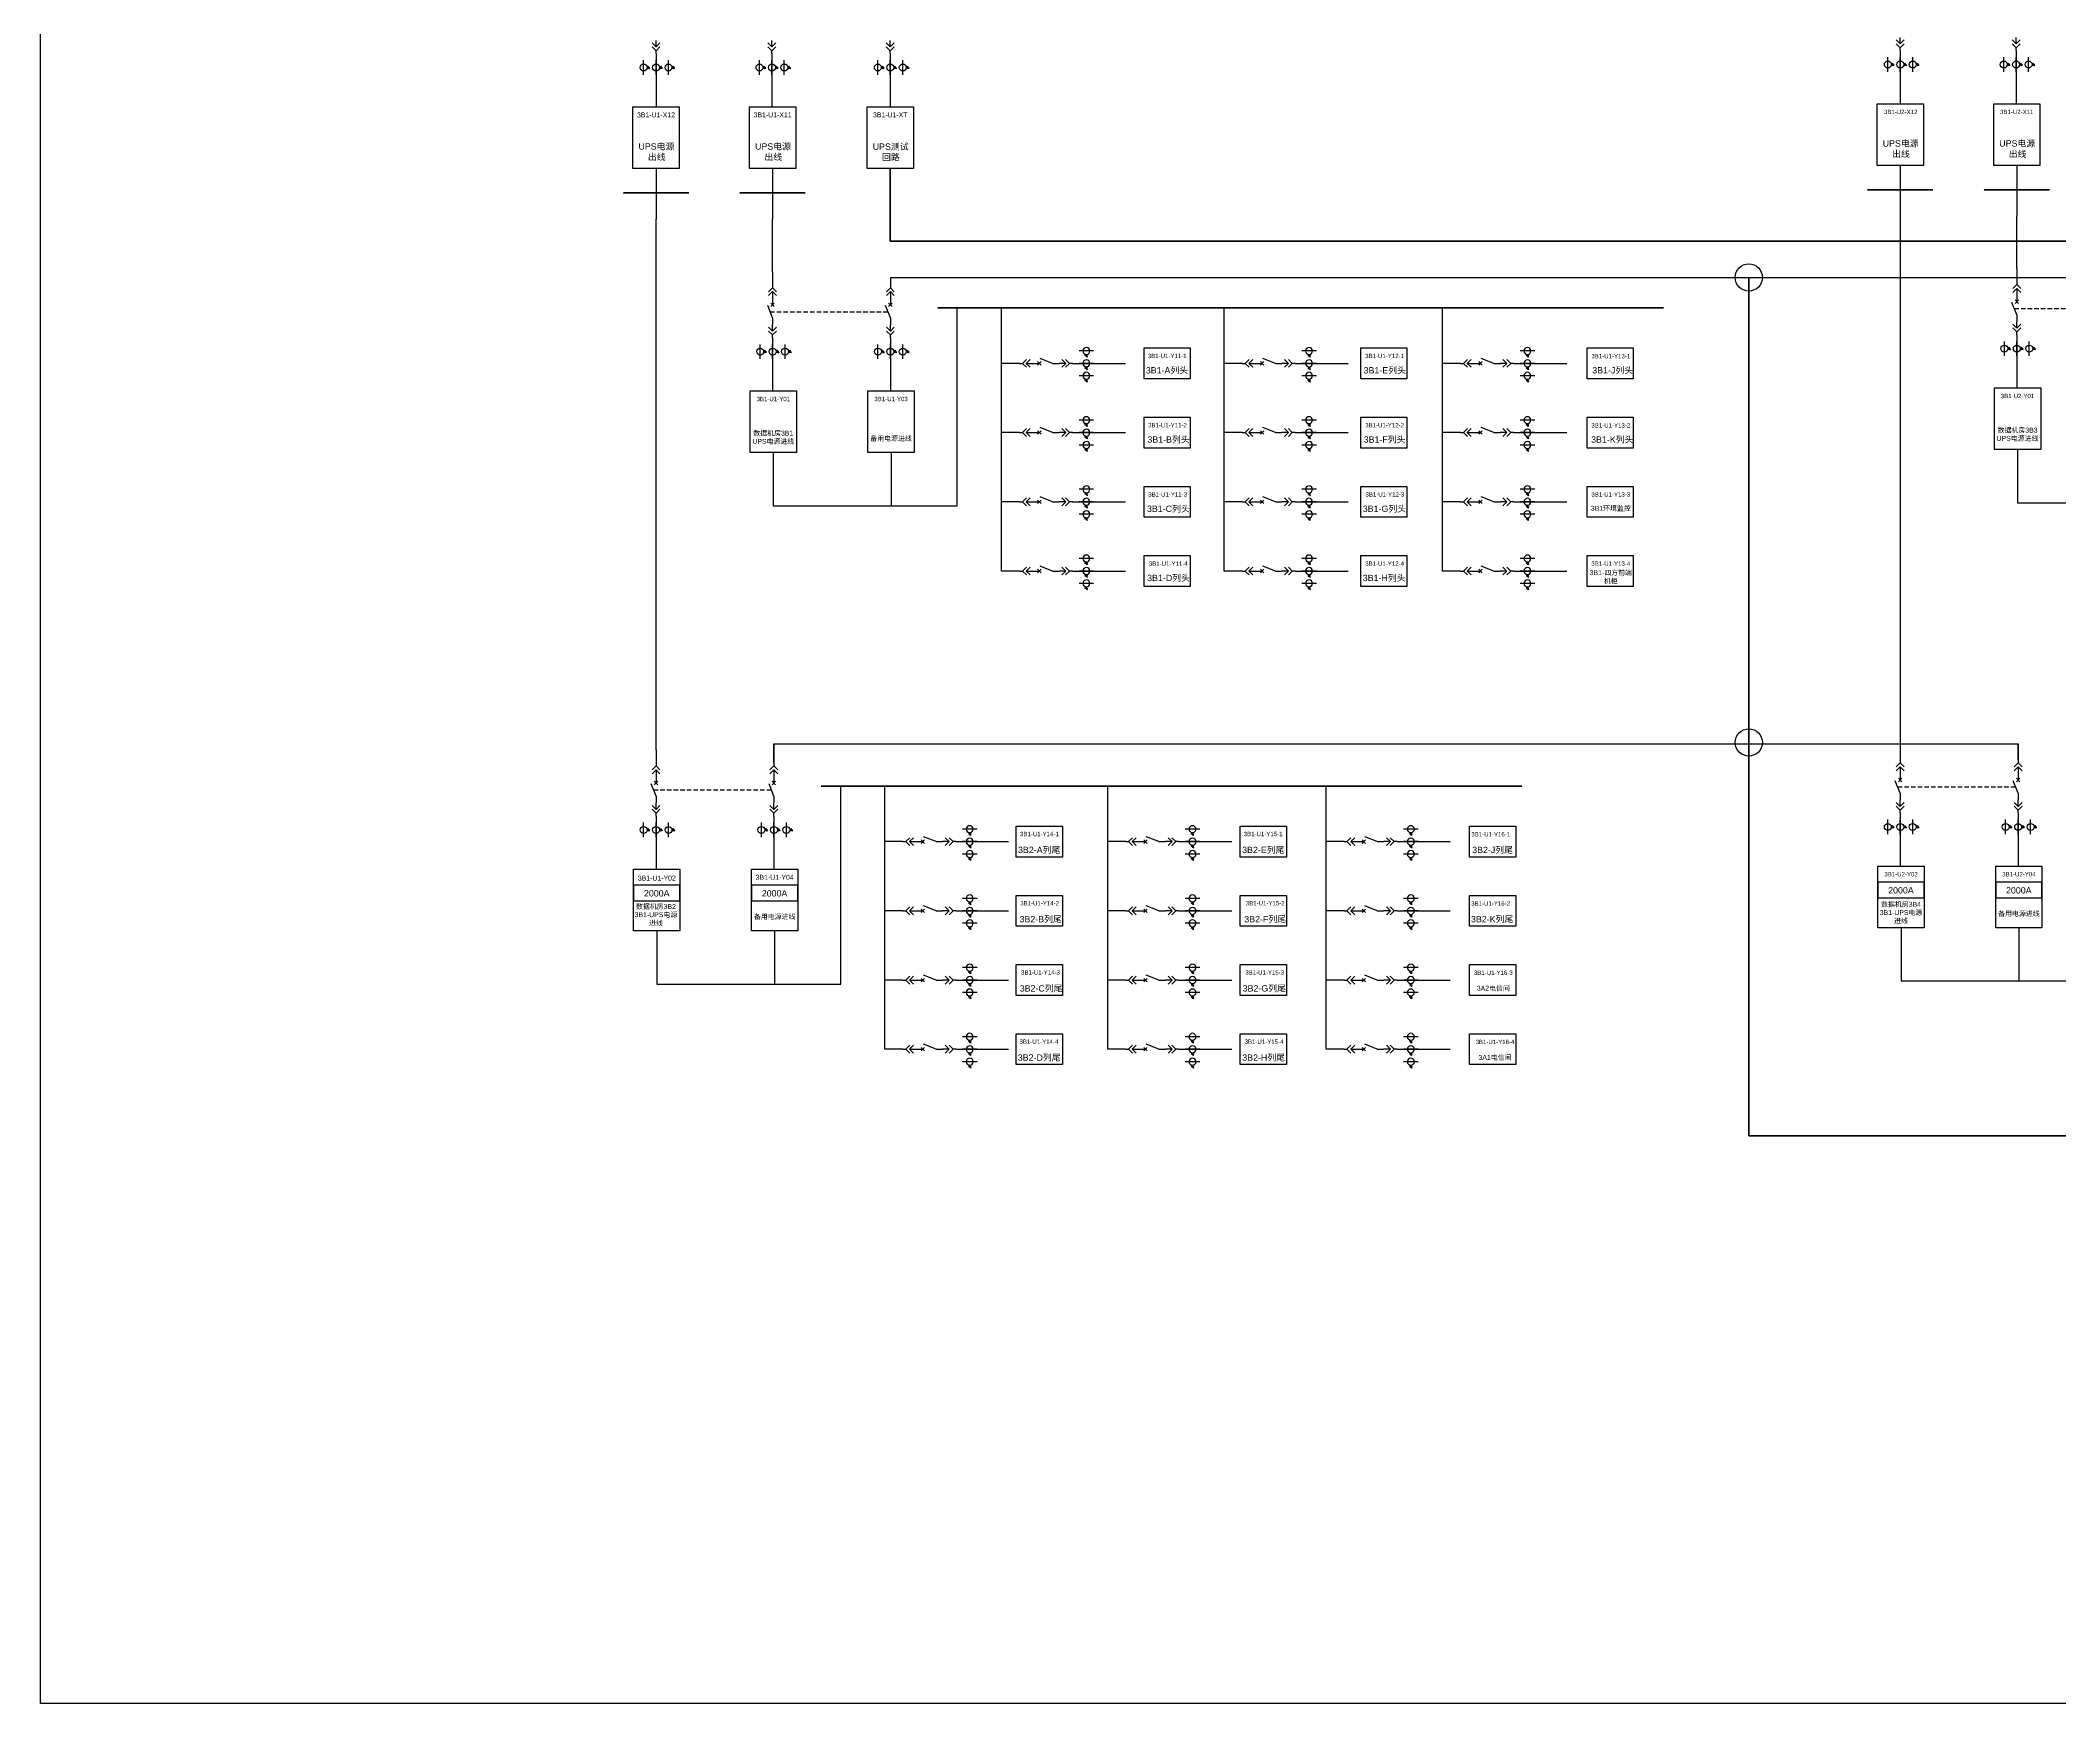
# Model space of a CAD drawing. Header units: millimetres. Extents: x 21 to 366, y 14 to 336.
# Drawn here: x 21.3 to 248.9, y 14.3 to 201.7 of the extents above; entities that cross this region are included whole.
import ezdxf
from ezdxf.enums import TextEntityAlignment as Align

# ---------------------------------------------------------------- set-up
doc = ezdxf.new("R2010")
doc.units = ezdxf.units.MM
doc.linetypes.add('HIDDEN', pattern=[0.375, 0.25, -0.125])
doc.styles.get("Standard").update_dxf_attribs({"font": 'arial.ttf'})

# ---------------------------------------------------------------- blocks, each defined once
blk = doc.blocks.new('DYDQAA04')
at = {"color": 0}
for points in [[(0, -3.5), (0, 0)], [(-2.1, -1.4), (0, -3.5)], [(-2.1, -3.4), (0, -5.5)], [(2.1, -1.4), (0, -3.5)], [(2.1, -3.4), (0, -5.5)], [(0, -7), (0, -5.5)]]:
    blk.add_lwpolyline(points, dxfattribs=at)
blk = doc.blocks.new('DYDQAA09')
at = {"color": 0}
blk.add_lwpolyline([(0, 0), (0, -3.5)], dxfattribs=at)
blk.add_lwpolyline([(0, 0), (0, -3.5)], dxfattribs=at)
blk.add_lwpolyline([(0, 0), (0, -3.5)], dxfattribs=at)
blk.add_lwpolyline([(0, 0), (0, -3.5)], dxfattribs=at)
blk.add_lwpolyline([(0, 0), (0, -3.5)], dxfattribs=at)
blk.add_lwpolyline([(0, 0), (0, -3.5)], dxfattribs=at)
blk.add_lwpolyline([(0, 0), (0, -3.5)], dxfattribs=at)
blk.add_lwpolyline([(0, 0), (0, -3.5)], dxfattribs=at)
blk.add_lwpolyline([(0, 0), (0, -3.5)], dxfattribs=at)
blk = doc.blocks.new('A$C03DD39B5')
for p, q in [((417, 475), (283, 392)), ((417, 422), (283, 339)), ((350, 333), (350, 467))]:
    blk.add_line(p, q)
blk.add_lwpolyline([(700, 167), (0, 167)])
blk.add_circle((350, 167), 167)
blk = doc.blocks.new('DYDQAA05')
at = {"color": 0}
blk.add_lwpolyline([(0, 0), (0, -7)], dxfattribs=at)
blk = doc.blocks.new('DYDQAA03')
at = {"color": 0}
for points in [[(0, 0), (0, -1.5)], [(-2.1, -3.6), (0, -1.5)], [(-2.1, -5.6), (0, -3.5)], [(2.1, -3.6), (0, -1.5)], [(2.1, -5.6), (0, -3.5)], [(0, -3.5), (0, -7)]]:
    blk.add_lwpolyline(points, dxfattribs=at)
blk = doc.blocks.new('DYDQ0201')
at = {"color": 0}
for points in [[(0.9, -0.9), (-0.9, 0.9)], [(-0.9, -0.9), (0.9, 0.9)], [(0, -7), (-2.6, -0.4)]]:
    blk.add_lwpolyline(points, dxfattribs=at)

msp = doc.modelspace()

# ---------------------------------------------------------------- linework, layer by layer
for p, q in [((90.71, 199.43, 17578.55), (90.71, 197.79, 17578.55)), ((103.77, 199.43, 17578.55), (103.77, 197.79, 17578.55)), ((117.11, 199.43, 17578.55), (117.11, 197.79, 17578.55)), ((230.93, 199.77, 5586.44), (230.93, 198.13, 5586.44)), ((230.93, 198.13, 5586.44), (230.93, 194.57, 5586.44)), ((243.99, 199.77, 5586.44), (243.99, 198.13, 5586.44)), ((243.99, 198.13, 5586.44), (243.99, 194.57, 5586.44)), ((90.71, 197.79, 17578.55), (90.71, 194.22, 17578.55)), ((103.77, 197.79, 17578.55), (103.77, 194.22, 17578.55)), ((117.11, 197.79, 17578.55), (117.11, 194.22, 17578.55)), ((90.71, 187.27, 17578.55), (90.71, 181.55, 17578.55)), ((103.85, 187.27, 17547.06), (103.85, 181.55, 17547.06)), ((230.93, 187.61, 5586.44), (230.93, 181.89, 5586.44)), ((244.07, 187.61, 5554.95), (244.07, 181.89, 5554.95)), ((90.71, 121.75, 14812), (90.71, 181.55, 16195.27)), ((103.85, 175.64, 14780.51), (103.85, 181.55, 16163.79)), ((230.93, 181.89, 4203.16), (230.93, 120.6, 4203.16)), ((244.07, 175.99, 2818.85), (244.07, 181.89, 4202.13)), ((124.66, 149.26, 17421.78), (124.66, 171.56, 17421.78)), ((129.64, 157.51, 17201.23), (129.64, 171.56, 17421.78)), ((154.75, 157.51, 17201.23), (154.75, 171.56, 17421.78)), ((179.36, 157.51, 17201.23), (179.36, 171.56, 17421.78)), ((103.85, 167.4, 16981.72), (103.85, 165.77, 16981.72)), ((244.07, 167.75, 5020.07), (244.07, 166.11, 5020.07)), ((103.85, 165.77, 16981.72), (103.85, 162.2, 16981.72)), ((131.68, 165.31, 15817.96), (129.64, 165.31, 16509.59)), ((138.43, 165.31, 18019.17), (140.07, 165.31, 18019.17)), ((140.07, 165.31, 18019.17), (143.63, 165.31, 18019.17)), ((156.78, 165.31, 15817.96), (154.75, 165.31, 16509.59)), ((163.53, 165.31, 18019.17), (165.17, 165.31, 18019.17)), ((165.17, 165.31, 18019.17), (168.73, 165.31, 18019.17)), ((181.39, 165.31, 15817.96), (179.36, 165.31, 16509.59)), ((188.14, 165.31, 18019.17), (189.78, 165.31, 18019.17)), ((189.78, 165.31, 18019.17), (193.35, 165.31, 18019.17)), ((244.07, 166.11, 5020.07), (244.07, 162.54, 5020.07)), ((131.68, 157.51, 17201.23), (129.64, 157.51, 17201.23)), ((129.64, 149.71, 17892.87), (129.64, 157.51, 17201.23)), ((138.43, 157.51, 19402.45), (140.07, 157.51, 19402.45)), ((140.07, 157.51, 19402.45), (143.63, 157.51, 19402.45)), ((156.78, 157.51, 17201.23), (154.75, 157.51, 17201.23)), ((154.75, 149.71, 17892.87), (154.75, 157.51, 17201.23)), ((163.53, 157.51, 19402.45), (165.17, 157.51, 19402.45)), ((165.17, 157.51, 19402.45), (168.73, 157.51, 19402.45)), ((181.39, 157.51, 17201.23), (179.36, 157.51, 17201.23)), ((179.36, 149.71, 17892.87), (179.36, 157.51, 17201.23)), ((188.14, 157.51, 19402.45), (189.78, 157.51, 19402.45)), ((189.78, 157.51, 19402.45), (193.35, 157.51, 19402.45)), ((103.93, 155.25, 16950.24), (103.93, 149.26, 17421.78)), ((244.15, 155.59, 4988.58), (244.15, 149.6, 5460.13)), ((103.93, 149.26, 17421.78), (124.66, 149.26, 17421.78)), ((131.68, 149.71, 17892.87), (129.64, 149.71, 17892.87)), ((129.64, 141.91, 18584.51), (129.64, 149.71, 17892.87)), ((138.43, 149.71, 20094.08), (140.07, 149.71, 20094.08)), ((140.07, 149.71, 20094.08), (143.63, 149.71, 20094.08)), ((156.78, 149.71, 17892.87), (154.75, 149.71, 17892.87)), ((154.75, 141.91, 18584.51), (154.75, 149.71, 17892.87)), ((163.53, 149.71, 20094.08), (165.17, 149.71, 20094.08)), ((165.17, 149.71, 20094.08), (168.73, 149.71, 20094.08)), ((181.39, 149.71, 17892.87), (179.36, 149.71, 17892.87)), ((179.36, 141.91, 18584.51), (179.36, 149.71, 17892.87)), ((188.14, 149.71, 20094.08), (189.78, 149.71, 20094.08)), ((189.78, 149.71, 20094.08), (193.35, 149.71, 20094.08)), ((244.15, 149.6, 5460.13), (264.88, 149.6, 5460.13)), ((131.68, 141.91, 18584.51), (129.64, 141.91, 18584.51)), ((138.43, 141.91, 20785.72), (140.07, 141.91, 20785.72)), ((140.07, 141.91, 20785.72), (143.63, 141.91, 20785.72)), ((156.78, 141.91, 18584.51), (154.75, 141.91, 18584.51)), ((163.53, 141.91, 20785.72), (165.17, 141.91, 20785.72)), ((165.17, 141.91, 20785.72), (168.73, 141.91, 20785.72)), ((181.39, 141.91, 18584.51), (179.36, 141.91, 18584.51)), ((188.14, 141.91, 20785.72), (189.78, 141.91, 20785.72)), ((189.78, 141.91, 20785.72), (193.35, 141.91, 20785.72)), ((111.52, 95.36, 17453.27), (111.52, 117.67, 17453.27)), ((116.51, 103.61, 17232.72), (116.51, 117.67, 17453.27)), ((141.61, 103.61, 17232.72), (141.61, 117.67, 17453.27)), ((166.22, 103.61, 17232.72), (166.22, 117.67, 17453.27)), ((230.93, 113.85, 6404.38), (230.93, 112.21, 6404.38)), ((90.71, 113.51, 17013.21), (90.71, 111.87, 17013.21)), ((90.71, 111.87, 17013.21), (90.71, 108.3, 17013.21)), ((230.93, 112.21, 6404.38), (230.93, 108.65, 6404.38)), ((118.54, 111.41, 15849.44), (116.51, 111.41, 16541.08)), ((125.29, 111.41, 18050.66), (126.93, 111.41, 18050.66)), ((126.89, 111.41, 18050.66), (130.45, 111.41, 18050.66)), ((143.64, 111.41, 15849.44), (141.61, 111.41, 16541.08)), ((150.39, 111.41, 18050.66), (152.03, 111.41, 18050.66)), ((152.03, 111.41, 18050.66), (155.6, 111.41, 18050.66)), ((168.26, 111.41, 15849.44), (166.22, 111.41, 16541.08)), ((175.01, 111.41, 18050.66), (176.65, 111.41, 18050.66)), ((176.65, 111.41, 18050.66), (180.21, 111.41, 18050.66)), ((118.54, 103.61, 17232.72), (116.51, 103.61, 17232.72)), ((116.51, 95.81, 17924.36), (116.51, 103.61, 17232.72)), ((125.29, 103.61, 19433.94), (126.93, 103.61, 19433.94)), ((126.89, 103.61, 19433.94), (130.45, 103.61, 19433.94)), ((143.64, 103.61, 17232.72), (141.61, 103.61, 17232.72)), ((141.61, 95.81, 17924.36), (141.61, 103.61, 17232.72)), ((150.39, 103.61, 19433.94), (152.03, 103.61, 19433.94)), ((152.03, 103.61, 19433.94), (155.6, 103.61, 19433.94)), ((168.26, 103.61, 17232.72), (166.22, 103.61, 17232.72)), ((166.22, 95.81, 17924.36), (166.22, 103.61, 17232.72)), ((175.01, 103.61, 19433.94), (176.65, 103.61, 19433.94)), ((176.65, 103.61, 19433.94), (180.21, 103.61, 19433.94)), ((90.8, 101.35, 16981.72), (90.8, 95.36, 17453.27)), ((231.02, 101.69, 6372.89), (231.02, 95.71, 6844.44)), ((118.54, 95.81, 17924.36), (116.51, 95.81, 17924.36)), ((116.51, 88.02, 18616), (116.51, 95.81, 17924.36)), ((125.29, 95.81, 20125.57), (126.93, 95.81, 20125.57)), ((126.89, 95.81, 20125.57), (130.45, 95.81, 20125.57)), ((143.64, 95.81, 17924.36), (141.61, 95.81, 17924.36)), ((141.61, 88.02, 18616), (141.61, 95.81, 17924.36)), ((150.39, 95.81, 20125.57), (152.03, 95.81, 20125.57)), ((152.03, 95.81, 20125.57), (155.6, 95.81, 20125.57)), ((168.26, 95.81, 17924.36), (166.22, 95.81, 17924.36)), ((166.22, 88.02, 18616), (166.22, 95.81, 17924.36)), ((175.01, 95.81, 20125.57), (176.65, 95.81, 20125.57)), ((176.65, 95.81, 20125.57), (180.21, 95.81, 20125.57)), ((231.02, 95.71, 6844.44), (251.74, 95.71, 6844.44)), ((90.8, 95.36, 17453.27), (111.52, 95.36, 17453.27)), ((118.54, 88.02, 18616), (116.51, 88.02, 18616)), ((125.29, 88.02, 20817.21), (126.93, 88.02, 20817.21)), ((126.89, 88.02, 20817.21), (130.45, 88.02, 20817.21)), ((143.64, 88.02, 18616), (141.61, 88.02, 18616)), ((150.39, 88.02, 20817.21), (152.03, 88.02, 20817.21)), ((152.03, 88.02, 20817.21), (155.6, 88.02, 20817.21)), ((168.26, 88.02, 18616), (166.22, 88.02, 18616)), ((175.01, 88.02, 20817.21), (176.65, 88.02, 20817.21)), ((176.65, 88.02, 20817.21), (180.21, 88.02, 20817.21))]:
    msp.add_line(p, q)
at = {"color": 1, "lineweight": 40}
for p, q in [((117.11, 187.27, 17546.04), (117.11, 179.08, 15471.13)), ((122.46, 171.56, 17421.78), (204.25, 171.56, 17421.78)), ((109.33, 117.67, 17453.27), (188.28, 117.67, 17453.27))]:
    msp.add_line(p, q, dxfattribs=at)
at = {"color": 1, "lineweight": 35}
msp.add_line((117.11, 179.08, 15471.13), (345.36, 179.08, 15471.13), dxfattribs=at)
at = {"color": 5}
for p, q in [((117.12, 174.99, 12736.05), (117.12, 174.15, 14780.51)), ((117.12, 167.4, 16981.72), (117.12, 165.77, 16981.72)), ((117.12, 165.77, 16981.72), (117.12, 162.2, 16981.72)), ((117.2, 155.25, 16950.24), (117.2, 149.26, 17421.78)), ((244.22, 113.85, 5964.31), (244.22, 112.21, 5964.31)), ((104, 113.51, 18617.6), (104, 111.87, 18617.6)), ((104, 111.87, 18617.6), (104, 108.3, 18617.6)), ((244.22, 112.21, 5964.31), (244.22, 108.65, 5964.31)), ((104.08, 101.35, 18586.11), (104.08, 95.36, 19057.66)), ((244.3, 101.69, 5932.82), (244.3, 95.71, 6404.37))]:
    msp.add_line(p, q, dxfattribs=at)
at = {"color": 5, "lineweight": 30}
for p, q in [((117.12, 174.99, 13758.28), (256.47, 174.99, 2818.85)), ((104, 122.44, 13680.29), (213.86, 122.44, -7569.68)), ((213.86, 122.44, -7569.68), (244.22, 122.44, 3763.09))]:
    msp.add_line(p, q, dxfattribs=at)
at = {"color": 5, "lineweight": 35}
for q in [(213.86, 174.99, -7569.68), (345.36, 78.26, 16760.6)]:
    msp.add_line((213.86, 78.26, -7569.68), q, dxfattribs=at)
at = {"linetype": 'HIDDEN', "ltscale": 2}
for p, q in [((103.57, 171.13, 14780.51), (116.85, 171.13, 14780.51)), ((243.79, 171.48, 2818.85), (256.19, 171.48, 2818.85)), ((90.44, 117.24, 16416.39), (103.72, 117.24, 16416.39)), ((230.66, 117.58, 3763.09), (243.94, 117.58, 3763.09))]:
    msp.add_line(p, q, dxfattribs=at)
at = {"color": 5, "lineweight": 40}
for p, q in [((104, 122.44, 13680.29), (104, 120.26, 16416.39)), ((244.22, 120.6, 3763.09), (244.22, 122.44, 3763.09))]:
    msp.add_line(p, q, dxfattribs=at)
at = {"color": 1, "lineweight": 30, "ltscale": 0.002916}
msp.add_lwpolyline([(21.33, 335.74), (365.73, 335.74), (365.73, 14.28), (21.33, 14.28)], close=True, dxfattribs=at)
for points, elevation in [([(88.11, 194.22), (93.32, 194.22), (93.32, 187.27), (88.11, 187.27)], 17578.55), ([(101.25, 194.22), (106.46, 194.22), (106.46, 187.27), (101.25, 187.27)], 17547.06), ([(228.33, 194.57), (233.54, 194.57), (233.54, 187.61), (228.33, 187.61)], 5586.44), ([(241.47, 194.57), (246.68, 194.57), (246.68, 187.61), (241.47, 187.61)], 5554.95), ([(145.71, 167.05), (150.92, 167.05), (150.92, 163.57), (145.71, 163.57)], 18019.17), ([(170.13, 167.05), (175.34, 167.05), (175.34, 163.57), (170.13, 163.57)], 18019.17), ([(195.63, 167.05), (200.84, 167.05), (200.84, 163.57), (195.63, 163.57)], 18019.17), ([(101.33, 162.2), (106.54, 162.2), (106.54, 155.25), (101.33, 155.25)], 16950.24), ([(241.55, 162.54), (246.76, 162.54), (246.76, 155.59), (241.55, 155.59)], 4988.58), ([(145.71, 159.25), (150.92, 159.25), (150.92, 155.77), (145.71, 155.77)], 18019.17), ([(170.13, 159.25), (175.34, 159.25), (175.34, 155.77), (170.13, 155.77)], 19402.45), ([(195.63, 159.25), (200.84, 159.25), (200.84, 155.77), (195.63, 155.77)], 19402.45), ([(145.71, 151.45), (150.92, 151.45), (150.92, 147.97), (145.71, 147.97)], 18019.17), ([(170.13, 151.45), (175.34, 151.45), (175.34, 147.97), (170.13, 147.97)], 19402.45), ([(195.63, 151.45), (200.84, 151.45), (200.84, 147.97), (195.63, 147.97)], 19402.45), ([(145.71, 143.65), (150.92, 143.65), (150.92, 140.17), (145.71, 140.17)], 18019.17), ([(170.13, 143.65), (175.34, 143.65), (175.34, 140.17), (170.13, 140.17)], 19402.45), ([(195.63, 143.65), (200.84, 143.65), (200.84, 140.17), (195.63, 140.17)], 19402.45), ([(131.31, 113.15), (136.52, 113.15), (136.52, 109.68), (131.31, 109.68)], 18050.66), ([(156.54, 113.15), (161.75, 113.15), (161.75, 109.68), (156.54, 109.68)], 18050.66), ([(182.39, 113.15), (187.6, 113.15), (187.6, 109.68), (182.39, 109.68)], 18050.66), ([(88.19, 108.3), (93.4, 108.3), (93.4, 101.35), (88.19, 101.35)], 16981.72), ([(228.41, 108.65), (233.62, 108.65), (233.62, 101.69), (228.41, 101.69)], 6372.89), ([(88.19, 104.75), (93.4, 104.75), (93.4, 106.49), (88.19, 106.49)], 16981.72), ([(131.31, 105.35), (136.52, 105.35), (136.52, 101.88), (131.31, 101.88)], 19433.94), ([(156.54, 105.35), (161.75, 105.35), (161.75, 101.88), (156.54, 101.88)], 18050.66), ([(182.39, 105.35), (187.6, 105.35), (187.6, 101.88), (182.39, 101.88)], 19433.94), ([(228.41, 105.09), (233.62, 105.09), (233.62, 106.83), (228.41, 106.83)], 6372.89), ([(131.31, 97.55), (136.52, 97.55), (136.52, 94.08), (131.31, 94.08)], 19433.94), ([(156.54, 97.55), (161.75, 97.55), (161.75, 94.08), (156.54, 94.08)], 18050.66), ([(182.39, 97.55), (187.6, 97.55), (187.6, 94.08), (182.39, 94.08)], 19433.94), ([(131.31, 89.75), (136.52, 89.75), (136.52, 86.28), (131.31, 86.28)], 19433.94), ([(156.54, 89.75), (161.75, 89.75), (161.75, 86.28), (156.54, 86.28)], 18050.66), ([(182.39, 89.75), (187.6, 89.75), (187.6, 86.28), (182.39, 86.28)], 19433.94)]:
    msp.add_lwpolyline(points, close=True, dxfattribs=dict(elevation=elevation))
at = {"color": 1, "elevation": 17546.04}
msp.add_lwpolyline([(114.51, 194.22), (119.72, 194.22), (119.72, 187.27), (114.51, 187.27)], close=True, dxfattribs=at)
at = {"color": 1, "lineweight": 40, "ltscale": 100}
for points, elevation in [([(94.4, 184.51), (87.03, 184.51), (87.03, 184.51)], 7077.53), ([(107.53, 184.51), (100.17, 184.51), (100.17, 184.51)], 7046.04), ([(234.62, 184.86), (227.25, 184.86), (227.25, 184.86)], -4914.58), ([(247.75, 184.86), (240.39, 184.86), (240.39, 184.86)], -4946.07)]:
    msp.add_lwpolyline(points, dxfattribs=dict(at, elevation=elevation))
at = {"color": 5}
for points, elevation in [([(114.6, 162.2), (119.81, 162.2), (119.81, 155.25), (114.6, 155.25)], 16950.24), ([(101.47, 108.3), (106.68, 108.3), (106.68, 101.35), (101.47, 101.35)], 18586.11), ([(241.69, 108.65), (246.9, 108.65), (246.9, 101.69), (241.69, 101.69)], 5932.82), ([(101.47, 104.75), (106.68, 104.75), (106.68, 106.49), (101.47, 106.49)], 18586.11), ([(241.69, 105.09), (246.9, 105.09), (246.9, 106.83), (241.69, 106.83)], 5932.82)]:
    msp.add_lwpolyline(points, close=True, dxfattribs=dict(at, elevation=elevation))
at = {"color": 5, "lineweight": 30}
for centre in [(213.86, 174.99, 6163.73), (213.86, 122.59, 6163.73)]:
    msp.add_circle(centre, 1.53, dxfattribs=at)

# ---------------------------------------------------------------- block references
at = {"xscale": 0.2128954749704126, "yscale": 0.2128954749704126, "zscale": 0.2128954749704126}
for name, p in [('DYDQAA04', (90.71, 201.71, 15377.34)), ('DYDQAA04', (103.77, 201.71, 15377.34)), ('DYDQAA04', (117.11, 201.71, 15377.34)), ('DYDQAA04', (230.93, 202.05, 3385.22)), ('DYDQAA09', (230.93, 200.56, 3385.22)), ('DYDQAA04', (243.99, 202.05, 3385.22)), ('DYDQAA09', (243.99, 200.56, 3385.22)), ('DYDQAA09', (90.71, 200.22, 15377.34)), ('DYDQAA09', (103.77, 200.22, 15377.34)), ('DYDQAA09', (117.11, 200.22, 15377.34)), ('DYDQAA05', (103.85, 175.64, 14780.51)), ('DYDQAA05', (244.07, 175.99, 2818.85)), ('DYDQAA03', (103.85, 174.15, 14780.51)), ('DYDQAA03', (244.07, 174.5, 2818.85)), ('DYDQAA09', (244.07, 173.01, 2818.85)), ('DYDQ0201', (103.85, 171.92, 14780.51)), ('DYDQAA09', (103.85, 172.66, 14780.51)), ('DYDQ0201', (244.07, 172.26, 2818.85)), ('DYDQAA09', (244.07, 170.77, 2818.85)), ('DYDQAA04', (103.85, 169.68, 14780.51)), ('DYDQAA09', (103.85, 170.43, 14780.51)), ('DYDQAA04', (244.07, 170.03, 2818.85)), ('DYDQAA09', (244.07, 168.54, 2818.85)), ('DYDQAA09', (103.85, 168.19, 14780.51)), ('DYDQAA05', (90.71, 121.75, 14812)), ('DYDQAA03', (90.71, 120.26, 14812)), ('DYDQAA09', (90.71, 118.77, 14812)), ('DYDQ0201', (230.93, 118.36, 4203.16)), ('DYDQAA03', (230.93, 120.6, 4203.16)), ('DYDQAA09', (230.93, 119.11, 4203.16)), ('DYDQ0201', (90.71, 118.02, 14812)), ('DYDQAA09', (90.71, 116.53, 14812)), ('DYDQAA04', (230.93, 116.13, 4203.16)), ('DYDQAA09', (230.93, 116.87, 4203.16)), ('DYDQAA04', (90.71, 115.79, 14812)), ('DYDQAA09', (90.71, 114.3, 14812)), ('DYDQAA09', (230.93, 114.64, 4203.16))]:
    msp.add_blockref(name, p, dxfattribs=at)
at = {"linetype": 'Continuous', "yscale": 0.002338875, "zscale": 0.002338875}
for p, xscale, rotation in [((88.92, 199.47, 17578.55), 0.002338875, 270), ((90.32, 199.47, 17578.55), 0.002338875, 270), ((91.73, 199.47, 17578.55), 0.002338875, 270), ((101.98, 199.47, 17578.55), 0.002338875, 270), ((103.38, 199.47, 17578.55), 0.002338875, 270), ((104.78, 199.47, 17578.55), 0.002338875, 270), ((115.32, 199.47, 17578.55), 0.002338875, 270), ((116.72, 199.47, 17578.55), 0.002338875, 270), ((118.13, 199.47, 17578.55), 0.002338875, 270), ((229.14, 199.81, 5586.44), 0.002338875, 270), ((230.55, 199.81, 5586.44), 0.002338875, 270), ((231.95, 199.81, 5586.44), 0.002338875, 270), ((242.2, 199.81, 5586.44), 0.002338875, 270), ((243.6, 199.81, 5586.44), 0.002338875, 270), ((245, 199.81, 5586.44), 0.002338875, 270), ((102.06, 167.45, 16981.72), 0.002338875, 270), ((103.46, 167.45, 16981.72), 0.002338875, 270), ((104.86, 167.45, 16981.72), 0.002338875, 270), ((138.39, 167.1, 18019.17), -0.002338875, 180), ((163.49, 167.1, 18019.17), -0.002338875, 180), ((188.1, 167.1, 18019.17), -0.002338875, 180), ((242.28, 167.79, 5020.07), 0.002338875, 270), ((243.68, 167.79, 5020.07), 0.002338875, 270), ((245.08, 167.79, 5020.07), 0.002338875, 270), ((138.39, 165.7, 18019.17), -0.002338875, 180), ((138.39, 164.3, 18019.17), -0.002338875, 180), ((163.49, 165.7, 18019.17), -0.002338875, 180), ((163.49, 164.3, 18019.17), -0.002338875, 180), ((188.1, 165.7, 18019.17), -0.002338875, 180), ((188.1, 164.3, 18019.17), -0.002338875, 180), ((138.39, 159.3, 19402.45), -0.002338875, 180), ((163.49, 159.3, 19402.45), -0.002338875, 180), ((188.1, 159.3, 19402.45), -0.002338875, 180), ((138.39, 157.9, 19402.45), -0.002338875, 180), ((163.49, 157.9, 19402.45), -0.002338875, 180), ((188.1, 157.9, 19402.45), -0.002338875, 180), ((138.39, 156.5, 19402.45), -0.002338875, 180), ((163.49, 156.5, 19402.45), -0.002338875, 180), ((188.1, 156.5, 19402.45), -0.002338875, 180), ((138.39, 151.51, 20094.08), -0.002338875, 180), ((163.49, 151.51, 20094.08), -0.002338875, 180), ((188.1, 151.51, 20094.08), -0.002338875, 180), ((138.39, 150.1, 20094.08), -0.002338875, 180), ((138.39, 148.7, 20094.08), -0.002338875, 180), ((163.49, 150.1, 20094.08), -0.002338875, 180), ((163.49, 148.7, 20094.08), -0.002338875, 180), ((188.1, 150.1, 20094.08), -0.002338875, 180), ((188.1, 148.7, 20094.08), -0.002338875, 180), ((138.39, 143.71, 20785.72), -0.002338875, 180), ((163.49, 143.71, 20785.72), -0.002338875, 180), ((188.1, 143.71, 20785.72), -0.002338875, 180), ((138.39, 142.3, 20785.72), -0.002338875, 180), ((163.49, 142.3, 20785.72), -0.002338875, 180), ((188.1, 142.3, 20785.72), -0.002338875, 180), ((138.39, 140.9, 20785.72), -0.002338875, 180), ((163.49, 140.9, 20785.72), -0.002338875, 180), ((188.1, 140.9, 20785.72), -0.002338875, 180), ((229.14, 113.89, 6404.38), 0.002338875, 270), ((230.55, 113.89, 6404.38), 0.002338875, 270), ((231.95, 113.89, 6404.38), 0.002338875, 270), ((88.92, 113.55, 17013.21), 0.002338875, 270), ((90.32, 113.55, 17013.21), 0.002338875, 270), ((91.73, 113.55, 17013.21), 0.002338875, 270), ((125.25, 113.21, 18050.66), -0.002338875, 180), ((125.25, 111.8, 18050.66), -0.002338875, 180), ((150.35, 113.21, 18050.66), -0.002338875, 180), ((150.35, 111.8, 18050.66), -0.002338875, 180), ((174.96, 113.21, 18050.66), -0.002338875, 180), ((174.96, 111.8, 18050.66), -0.002338875, 180), ((125.25, 110.4, 18050.66), -0.002338875, 180), ((150.35, 110.4, 18050.66), -0.002338875, 180), ((174.96, 110.4, 18050.66), -0.002338875, 180), ((125.25, 105.41, 19433.94), -0.002338875, 180), ((150.35, 105.41, 19433.94), -0.002338875, 180), ((174.96, 105.41, 19433.94), -0.002338875, 180), ((125.25, 104, 19433.94), -0.002338875, 180), ((125.25, 102.6, 19433.94), -0.002338875, 180), ((150.35, 104, 19433.94), -0.002338875, 180), ((150.35, 102.6, 19433.94), -0.002338875, 180), ((174.96, 104, 19433.94), -0.002338875, 180), ((174.96, 102.6, 19433.94), -0.002338875, 180), ((125.25, 97.61, 20125.57), -0.002338875, 180), ((125.25, 96.2, 20125.57), -0.002338875, 180), ((150.35, 97.61, 20125.57), -0.002338875, 180), ((150.35, 96.2, 20125.57), -0.002338875, 180), ((174.96, 97.61, 20125.57), -0.002338875, 180), ((174.96, 96.2, 20125.57), -0.002338875, 180), ((125.25, 94.8, 20125.57), -0.002338875, 180), ((150.35, 94.8, 20125.57), -0.002338875, 180), ((174.96, 94.8, 20125.57), -0.002338875, 180), ((125.25, 89.81, 20817.21), -0.002338875, 180), ((150.35, 89.81, 20817.21), -0.002338875, 180), ((174.96, 89.81, 20817.21), -0.002338875, 180), ((125.25, 88.41, 20817.21), -0.002338875, 180), ((125.25, 87, 20817.21), -0.002338875, 180), ((150.35, 88.41, 20817.21), -0.002338875, 180), ((150.35, 87, 20817.21), -0.002338875, 180), ((174.96, 88.41, 20817.21), -0.002338875, 180), ((174.96, 87, 20817.21), -0.002338875, 180)]:
    msp.add_blockref('A$C03DD39B5', p, dxfattribs=dict(at, xscale=xscale, rotation=rotation))
at = {"color": 5, "xscale": 0.2128954749704126, "yscale": 0.2128954749704126, "zscale": 0.2128954749704126}
for name, p in [('DYDQAA03', (117.12, 174.15, 14780.51)), ('DYDQ0201', (117.12, 171.92, 14780.51)), ('DYDQAA09', (117.12, 172.66, 14780.51)), ('DYDQAA04', (117.12, 169.68, 14780.51)), ('DYDQAA09', (117.12, 170.43, 14780.51)), ('DYDQAA09', (117.12, 168.19, 14780.51)), ('DYDQAA03', (104, 120.26, 16416.39)), ('DYDQAA09', (104, 118.77, 16416.39)), ('DYDQ0201', (244.22, 118.36, 3763.09)), ('DYDQAA03', (244.22, 120.6, 3763.09)), ('DYDQAA09', (244.22, 119.11, 3763.09)), ('DYDQ0201', (104, 118.02, 16416.39)), ('DYDQAA09', (104, 116.53, 16416.39)), ('DYDQAA04', (244.22, 116.13, 3763.09)), ('DYDQAA09', (244.22, 116.87, 3763.09)), ('DYDQAA04', (104, 115.79, 16416.39)), ('DYDQAA09', (104, 114.3, 16416.39)), ('DYDQAA09', (244.22, 114.64, 3763.09))]:
    msp.add_blockref(name, p, dxfattribs=at)
at = {"color": 5, "linetype": 'Continuous', "xscale": 0.002338875, "yscale": 0.002338875, "zscale": 0.002338875, "rotation": 270}
for p in [(115.33, 167.45, 16981.72), (116.73, 167.45, 16981.72), (118.13, 167.45, 16981.72), (242.42, 113.89, 5964.31), (243.83, 113.89, 5964.31), (245.23, 113.89, 5964.31), (102.2, 113.55, 18617.6), (103.61, 113.55, 18617.6), (105.01, 113.55, 18617.6)]:
    msp.add_blockref('A$C03DD39B5', p, dxfattribs=at)
at = {"xscale": -0.2128954749704126, "yscale": 0.2128954749704126, "zscale": 0.2128954749704126, "rotation": 90}
for name, p in [('DYDQAA03', (131.68, 165.31, 15817.96)), ('DYDQAA09', (133.17, 165.31, 15817.96)), ('DYDQ0201', (133.91, 165.31, 15817.96)), ('DYDQAA09', (135.4, 165.31, 15817.96)), ('DYDQAA04', (136.15, 165.31, 15817.96)), ('DYDQAA09', (137.64, 165.31, 15817.96)), ('DYDQAA03', (156.78, 165.31, 15817.96)), ('DYDQAA09', (158.27, 165.31, 15817.96)), ('DYDQ0201', (159.02, 165.31, 15817.96)), ('DYDQAA09', (160.51, 165.31, 15817.96)), ('DYDQAA04', (161.25, 165.31, 15817.96)), ('DYDQAA09', (162.74, 165.31, 15817.96)), ('DYDQAA03', (181.39, 165.31, 15817.96)), ('DYDQAA09', (182.88, 165.31, 15817.96)), ('DYDQ0201', (183.63, 165.31, 15817.96)), ('DYDQAA09', (185.12, 165.31, 15817.96)), ('DYDQAA04', (185.86, 165.31, 15817.96)), ('DYDQAA09', (187.35, 165.31, 15817.96)), ('DYDQAA03', (131.68, 157.51, 17201.23)), ('DYDQAA09', (133.17, 157.51, 17201.23)), ('DYDQ0201', (133.91, 157.51, 17201.23)), ('DYDQAA09', (135.4, 157.51, 17201.23)), ('DYDQAA04', (136.15, 157.51, 17201.23)), ('DYDQAA09', (137.64, 157.51, 17201.23)), ('DYDQAA03', (156.78, 157.51, 17201.23)), ('DYDQAA09', (158.27, 157.51, 17201.23)), ('DYDQ0201', (159.02, 157.51, 17201.23)), ('DYDQAA09', (160.51, 157.51, 17201.23)), ('DYDQAA04', (161.25, 157.51, 17201.23)), ('DYDQAA09', (162.74, 157.51, 17201.23)), ('DYDQAA03', (181.39, 157.51, 17201.23)), ('DYDQAA09', (182.88, 157.51, 17201.23)), ('DYDQ0201', (183.63, 157.51, 17201.23)), ('DYDQAA09', (185.12, 157.51, 17201.23)), ('DYDQAA04', (185.86, 157.51, 17201.23)), ('DYDQAA09', (187.35, 157.51, 17201.23)), ('DYDQ0201', (133.91, 149.71, 17892.87)), ('DYDQ0201', (159.02, 149.71, 17892.87)), ('DYDQ0201', (183.63, 149.71, 17892.87)), ('DYDQAA03', (131.68, 149.71, 17892.87)), ('DYDQAA09', (133.17, 149.71, 17892.87)), ('DYDQAA09', (135.4, 149.71, 17892.87)), ('DYDQAA04', (136.15, 149.71, 17892.87)), ('DYDQAA09', (137.64, 149.71, 17892.87)), ('DYDQAA03', (156.78, 149.71, 17892.87)), ('DYDQAA09', (158.27, 149.71, 17892.87)), ('DYDQAA09', (160.51, 149.71, 17892.87)), ('DYDQAA04', (161.25, 149.71, 17892.87)), ('DYDQAA09', (162.74, 149.71, 17892.87)), ('DYDQAA03', (181.39, 149.71, 17892.87)), ('DYDQAA09', (182.88, 149.71, 17892.87)), ('DYDQAA09', (185.12, 149.71, 17892.87)), ('DYDQAA04', (185.86, 149.71, 17892.87)), ('DYDQAA09', (187.35, 149.71, 17892.87)), ('DYDQAA03', (131.68, 141.91, 18584.51)), ('DYDQAA09', (133.17, 141.91, 18584.51)), ('DYDQ0201', (133.91, 141.91, 18584.51)), ('DYDQAA09', (135.4, 141.91, 18584.51)), ('DYDQAA04', (136.15, 141.91, 18584.51)), ('DYDQAA09', (137.64, 141.91, 18584.51)), ('DYDQAA03', (156.78, 141.91, 18584.51)), ('DYDQAA09', (158.27, 141.91, 18584.51)), ('DYDQ0201', (159.02, 141.91, 18584.51)), ('DYDQAA09', (160.51, 141.91, 18584.51)), ('DYDQAA04', (161.25, 141.91, 18584.51)), ('DYDQAA09', (162.74, 141.91, 18584.51)), ('DYDQAA03', (181.39, 141.91, 18584.51)), ('DYDQAA09', (182.88, 141.91, 18584.51)), ('DYDQ0201', (183.63, 141.91, 18584.51)), ('DYDQAA09', (185.12, 141.91, 18584.51)), ('DYDQAA04', (185.86, 141.91, 18584.51)), ('DYDQAA09', (187.35, 141.91, 18584.51)), ('DYDQAA03', (118.54, 111.41, 15849.44)), ('DYDQ0201', (120.78, 111.41, 15849.44)), ('DYDQAA04', (123.01, 111.41, 15849.44)), ('DYDQAA03', (143.64, 111.41, 15849.44)), ('DYDQ0201', (145.88, 111.41, 15849.44)), ('DYDQAA04', (148.12, 111.41, 15849.44)), ('DYDQAA03', (168.26, 111.41, 15849.44)), ('DYDQ0201', (170.49, 111.41, 15849.44)), ('DYDQAA04', (172.73, 111.41, 15849.44)), ('DYDQAA09', (120.03, 111.41, 15849.44)), ('DYDQAA09', (122.27, 111.41, 15849.44)), ('DYDQAA09', (124.5, 111.41, 15849.44)), ('DYDQAA09', (145.13, 111.41, 15849.44)), ('DYDQAA09', (147.37, 111.41, 15849.44)), ('DYDQAA09', (149.61, 111.41, 15849.44)), ('DYDQAA09', (169.75, 111.41, 15849.44)), ('DYDQAA09', (171.98, 111.41, 15849.44)), ('DYDQAA09', (174.22, 111.41, 15849.44)), ('DYDQAA03', (118.54, 103.61, 17232.72)), ('DYDQAA09', (120.03, 103.61, 17232.72)), ('DYDQ0201', (120.78, 103.61, 17232.72)), ('DYDQAA09', (122.27, 103.61, 17232.72)), ('DYDQAA04', (123.01, 103.61, 17232.72)), ('DYDQAA09', (124.5, 103.61, 17232.72)), ('DYDQAA03', (143.64, 103.61, 17232.72)), ('DYDQAA09', (145.13, 103.61, 17232.72)), ('DYDQ0201', (145.88, 103.61, 17232.72)), ('DYDQAA09', (147.37, 103.61, 17232.72)), ('DYDQAA04', (148.12, 103.61, 17232.72)), ('DYDQAA09', (149.61, 103.61, 17232.72)), ('DYDQAA03', (168.26, 103.61, 17232.72)), ('DYDQAA09', (169.75, 103.61, 17232.72)), ('DYDQ0201', (170.49, 103.61, 17232.72)), ('DYDQAA09', (171.98, 103.61, 17232.72)), ('DYDQAA04', (172.73, 103.61, 17232.72)), ('DYDQAA09', (174.22, 103.61, 17232.72)), ('DYDQAA03', (118.54, 95.81, 17924.36)), ('DYDQAA09', (120.03, 95.81, 17924.36)), ('DYDQ0201', (120.78, 95.81, 17924.36)), ('DYDQAA09', (122.27, 95.81, 17924.36)), ('DYDQAA04', (123.01, 95.81, 17924.36)), ('DYDQAA09', (124.5, 95.81, 17924.36)), ('DYDQAA03', (143.64, 95.81, 17924.36)), ('DYDQAA09', (145.13, 95.81, 17924.36)), ('DYDQ0201', (145.88, 95.81, 17924.36)), ('DYDQAA09', (147.37, 95.81, 17924.36)), ('DYDQAA04', (148.12, 95.81, 17924.36)), ('DYDQAA09', (149.61, 95.81, 17924.36)), ('DYDQAA03', (168.26, 95.81, 17924.36)), ('DYDQAA09', (169.75, 95.81, 17924.36)), ('DYDQ0201', (170.49, 95.81, 17924.36)), ('DYDQAA09', (171.98, 95.81, 17924.36)), ('DYDQAA04', (172.73, 95.81, 17924.36)), ('DYDQAA09', (174.22, 95.81, 17924.36)), ('DYDQAA03', (118.54, 88.02, 18616)), ('DYDQAA09', (120.03, 88.02, 18616)), ('DYDQ0201', (120.78, 88.02, 18616)), ('DYDQAA09', (122.27, 88.02, 18616)), ('DYDQAA04', (123.01, 88.02, 18616)), ('DYDQAA09', (124.5, 88.02, 18616)), ('DYDQAA03', (143.64, 88.02, 18616)), ('DYDQAA09', (145.13, 88.02, 18616)), ('DYDQ0201', (145.88, 88.02, 18616)), ('DYDQAA09', (147.37, 88.02, 18616)), ('DYDQAA04', (148.12, 88.02, 18616)), ('DYDQAA09', (149.61, 88.02, 18616)), ('DYDQAA03', (168.26, 88.02, 18616)), ('DYDQAA09', (169.75, 88.02, 18616)), ('DYDQ0201', (170.49, 88.02, 18616)), ('DYDQAA09', (171.98, 88.02, 18616)), ('DYDQAA04', (172.73, 88.02, 18616)), ('DYDQAA09', (174.22, 88.02, 18616))]:
    msp.add_blockref(name, p, dxfattribs=at)

# ---------------------------------------------------------------- texts
at = {"lineweight": 0}
for s, height, p in [('3B1-U2-X12', 0.49, (230.98, 193.4, 6310.59)), ('3B1-U2-X11', 0.49, (244.06, 193.4, 6279.1)), ('3B1-A列头', 0.713, (148.29, 164.17, 22448.04)), ('3B1-E列头', 0.713, (172.84, 164.17, 22416.55)), ('3B1-J列头', 0.713, (198.52, 164.17, 22416.55)), ('3B1-B列头', 0.713, (148.47, 156.37, 22448.04)), ('3B1-F列头', 0.713, (172.82, 156.37, 22416.55)), ('3B1-K列头', 0.713, (198.48, 156.37, 22416.55)), ('3B1-C列头', 0.713, (148.45, 148.57, 22448.04)), ('3B1-G列头', 0.713, (172.8, 148.57, -650.31)), ('3B1-D列头', 0.713, (148.47, 140.77, 22448.04)), ('3B1-H列头', 0.713, (172.77, 140.77, -3448.35)), ('3B2-A列尾', 0.713, (133.89, 110.12, 22479.53)), ('3B2-E列尾', 0.713, (159.15, 110.12, 22479.53)), ('3B2-J列尾', 0.713, (184.99, 110.12, 22479.53)), ('2000A', 0.713, (90.79, 105.23, 15598.45)), ('2000A', 0.713, (231.01, 105.57, 4989.61)), ('3B2-B列尾', 0.713, (134.06, 102.32, 23862.8)), ('3B2-F列尾', 0.713, (159.36, 102.32, 22479.53)), ('3B2-K列尾', 0.713, (184.94, 102.32, 23862.8)), ('3B2-C列尾', 0.713, (134.11, 94.52, 23862.8)), ('3B2-G列尾', 0.713, (159.26, 94.52, -2002.09)), ('3B2-D列尾', 0.713, (133.89, 86.72, 23862.8)), ('3B2-H列尾', 0.713, (159.19, 86.72, -2002.09))]:
    msp.add_text(s, height=height, dxfattribs=at).set_placement(p, align=Align.CENTER)
at = {"color": 5, "lineweight": 0}
for p in [(104.07, 105.23, 17202.84), (244.29, 105.57, 4549.54)]:
    msp.add_text('2000A', height=0.713, dxfattribs=at).set_placement(p, align=Align.CENTER)
at = {"width": 5.2091}
for s, insert, char_height, attachment_point in [('\\pxqc;3B1-U1-X12', (90.71, 193.31, 19653.47), 0.5569, 5), ('\\pxqc;3B1-U1-X11', (103.85, 193.31, 20439.91), 0.5569, 5), ('\\pxi0.87322;UPS{\\fSimSun|b0|i0|c134|p2;电源\\P\\pi2.36347;出线}', (88.11, 190.11, 15000.6), 0.7128, 1), ('\\pxi0.87322;UPS{\\fSimSun|b0|i0|c134|p2;电源\\P\\pi2.36347;出线}', (101.25, 190.11, 16257.58), 0.7128, 1), ('\\pxi0.87322;UPS{\\fSimSun|b0|i0|c134|p2;电源\\P\\pi2.36347;出线}', (228.33, 190.45, 3008.49), 0.7128, 1), ('\\pxi0.87322;UPS{\\fSimSun|b0|i0|c134|p2;电源\\P\\pi2.36347;出线}', (241.47, 190.45, 4265.46), 0.7128, 1), ('\\pxqc;3B1-U1-Y11-1', (148.32, 166.14, 18019.17), 0.49, 5), ('\\pxqc;3B1-U1-Y12-1', (172.82, 166.14, 17987.68), 0.49, 5), ('\\pxqc;3B1-U1-Y13-1', (198.31, 166.12, 17987.68), 0.49, 5), ('\\pxqc;3B1-U2-Y01', (244.15, 161.63, 4988.58), 0.49, 5), ('\\pxqc;3B1-U1-Y01', (103.93, 161.29, 16950.24), 0.49, 5), ('{\\fSimSun|b0|i0|c134|p2;\\H0.78125x;数据机房\\fArial|b0|i0|c0|p34;3B1\\PUPS\\fSimSun|b0|i0|c134|p2;电源进线}', (103.93, 156.95, 16950.24), 0.7128, 5), ('\\pxqc;3B1-U1-Y11-2', (148.35, 158.34, 19402.45), 0.49, 5), ('\\pxqc;3B1-U1-Y12-2', (172.82, 158.34, 19370.96), 0.49, 5), ('\\pxqc;3B1-U1-Y13-2', (198.31, 158.32, 19370.96), 0.49, 5), ('{\\fSimSun|b0|i0|c134|p2;\\H0.78125x;数据机房\\fArial|b0|i0|c0|p34;3B3 \\PUPS\\fSimSun|b0|i0|c134|p2;电源进线}', (244.15, 157.29, 4988.58), 0.7128, 5), ('\\pxqc;3B1-U1-Y11-3', (148.37, 150.54, 20094.08), 0.49, 5), ('\\pxqc;3B1-U1-Y12-3', (172.85, 150.54, 21477.36), 0.49, 5), ('\\pxqc;3B1-U1-Y13-3', (198.31, 150.54, 19370.96), 0.49, 5), ('{\\H0.78125x;3B1\\fSimSun|b0|i0|c134|p2;环境监控\\P}', (198.31, 148.94, 19370.96), 0.7128, 5), ('\\pxqc;3B1-U1-Y11-4', (148.44, 142.74, 20785.72), 0.49, 5), ('\\pxqc;3B1-U1-Y12-4', (172.82, 142.74, 19370.96), 0.49, 5), ('{\\H0.78125x;3B1-\\fSimSun|b0|i0|c134|p2;四方前端机柜}', (198.31, 141.23, 19370.96), 0.7128, 5), ('\\pxqc;3B1-U1-Y13-4', (198.31, 142.74, 19370.96), 0.49, 5), ('\\pxqc;3B1-U1-Y14-1', (133.92, 112.27, 18050.66), 0.49, 5), ('\\pxqc;3B1-U1-Y15-1', (159.13, 112.27, 18050.66), 0.49, 5), ('\\pxqc;3B1-U1-Y16-1', (184.78, 112.24, 18050.66), 0.49, 5), ('\\pxqc;3B1-U1-Y02', (90.8, 107.3, 14779.49), 0.5569, 5), ('\\pxqc;3B1-U2-Y02', (231.02, 107.74, 6843.41), 0.49, 5), ('\\pxqc;3B1-U1-Y14-2', (133.94, 104.47, 20817.21), 0.49, 5), ('\\pxqc;3B1-U1-Y15-2', (159.36, 104.47, 19433.94), 0.49, 5), ('\\pxqc;3B1-U1-Y16-2', (184.77, 104.44, 20817.21), 0.49, 5), ('{\\fSimSun|b0|i0|c134|p2;数据机房}3B4\\P3B1-UPS{\\fSimSun|b0|i0|c134|p2;电源进线}', (231.02, 103.39, 5083.4), 0.5569, 5), ('{\\fSimSun|b0|i0|c134|p2;数据机房}3B2 \\P3B1-UPS{\\fSimSun|b0|i0|c134|p2;电源进线}', (90.7, 103.15, 11886.64), 0.5569, 5), ('\\pxqc;3B1-U1-Y14-3', (134.04, 96.67, 21508.85), 0.49, 5), ('\\pxqc;3B1-U1-Y15-3', (159.31, 96.67, 20125.57), 0.49, 5), ('\\pxqc;3B1-U1-Y16-3', (185.07, 96.64, 21508.85), 0.49, 5), ('{\\H0.78125x;3A2\\fSimSun|b0|i0|c134|p2;电信间}', (185.07, 94.86, 21508.85), 0.7128, 5), ('\\pxqc;3B1-U1-Y14-4', (133.86, 88.87, 22200.49), 0.49, 5), ('\\pxqc;3B1-U1-Y15-4', (159.23, 88.87, 20817.21), 0.49, 5), ('\\pxqc;3B1-U1-Y16-4', (185.26, 88.84, 22200.49), 0.49, 5), ('{\\H0.78125x;3A1\\fSimSun|b0|i0|c134|p2;电信间}', (185.26, 87.06, 22200.49), 0.7128, 5)]:
    msp.add_mtext(s, dxfattribs=dict(at, insert=insert, char_height=char_height, attachment_point=attachment_point))
at = {"color": 1, "width": 5.2091}
for s, insert, char_height, attachment_point in [('\\pxqc;3B1-U1-XT', (117.11, 193.31, 20438.89), 0.5569, 5), ('\\pxi0.87043;UPS{\\fSimSun|b0|i0|c134|p2;测试\\P\\pi2.34949;回路}', (114.51, 190.09, 17546.04), 0.7128, 1)]:
    msp.add_mtext(s, dxfattribs=dict(at, insert=insert, char_height=char_height, attachment_point=attachment_point))
at = {"color": 5, "width": 5.2091, "attachment_point": 5}
for s, insert, char_height in [('\\pxqc;3B1-U1-Y03', (117.2, 161.29, 16950.24), 0.49), ('{\\fSimSun|b0|i0|c134|p2;\\H0.78125x;备用电源进线\\P}', (117.2, 156.82, 16950.24), 0.7128), ('\\pxqc;3B1-U1-Y04', (104.08, 107.39, 18586.11), 0.5569), ('\\pxqc;3B1-U2-Y04', (244.3, 107.74, 5932.82), 0.49), ('{\\fSimSun|b0|i0|c134|p2;\\H0.78125x;备用电源进线\\P}', (104.08, 102.93, 18586.11), 0.7128), ('{\\fSimSun|b0|i0|c134|p2;\\H0.78125x;备用电源进线\\P}', (244.3, 103.27, 5932.82), 0.7128)]:
    msp.add_mtext(s, dxfattribs=dict(at, insert=insert, char_height=char_height))

doc.saveas('drawing.dxf')
